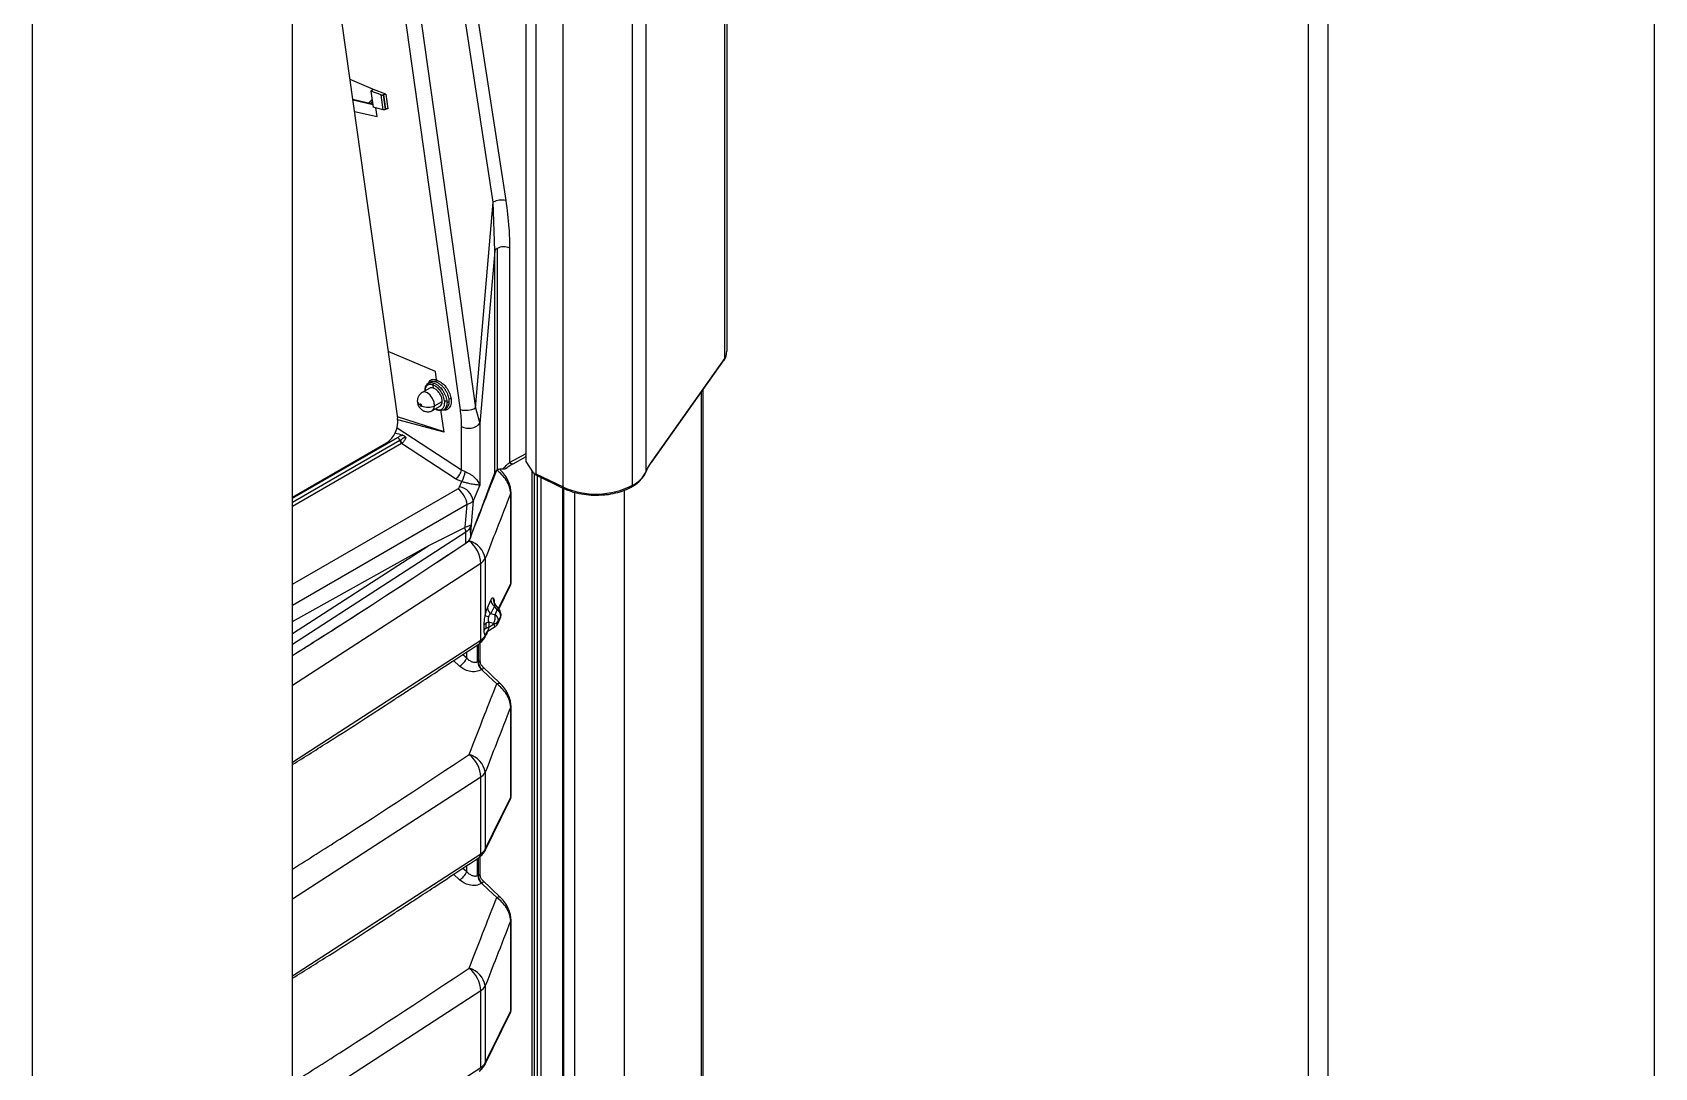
# Model space of a CAD drawing. Header units: millimetres. Extents: x -356 to 237, y 0 to 365.
# Drawn here: x -172.38 to -161.84, y 234.06 to 240.78 of the extents above; entities that cross this region are included whole.
import ezdxf

# ---------------------------------------------------------------- set-up
doc = ezdxf.new("R2010")
doc.units = ezdxf.units.MM

msp = doc.modelspace()

# ---------------------------------------------------------------- linework, layer by layer
at = {"color": 7, "linetype": 'Continuous', "lineweight": 25}
for p, q in [((-170.687, 209.916), (-170.687, 265.492)), ((-172.377, 208.903), (-172.377, 264.479)), ((-161.84, 225.464), (-161.84, 248.531)), ((-163.961, 229.224), (-163.961, 247.307)), ((-164.088, 229.297), (-164.088, 247.234)), ((-167.88, 238.665), (-167.88, 245.045)), ((-167.863, 238.713), (-167.863, 245.054)), ((-169.17, 237.997), (-169.17, 244.023)), ((-169.107, 243.91), (-169.107, 237.917)), ((-168.93, 237.831), (-168.93, 243.825)), ((-168.478, 237.843), (-168.478, 243.836)), ((-168.391, 237.93), (-168.391, 243.923)), ((-170.004, 238.277), (-170.59, 242.453)), ((-169.383, 239.681), (-169.768, 242.191)), ((-169.688, 242.202), (-169.302, 239.692)), ((-169.597, 238.333), (-169.965, 240.952)), ((-169.866, 240.963), (-169.498, 238.345)), ((-170.162, 240.413), (-170.313, 240.477)), ((-170.167, 240.317), (-170.295, 240.348)), ((-170.162, 240.413), (-170.179, 240.403)), ((-170.112, 240.378), (-170.179, 240.403)), ((-170.179, 240.403), (-170.164, 240.298)), ((-170.081, 240.382), (-170.162, 240.413)), ((-170.098, 240.281), (-170.112, 240.378)), ((-170.095, 240.381), (-170.098, 240.379)), ((-170.098, 240.379), (-170.085, 240.283)), ((-170.081, 240.285), (-170.095, 240.381)), ((-170.081, 240.382), (-170.068, 240.287)), ((-170.166, 240.314), (-170.294, 240.344)), ((-170.284, 240.271), (-170.137, 240.238)), ((-170.194, 240.324), (-170.171, 240.346)), ((-170.18, 240.32), (-170.169, 240.332)), ((-170.098, 240.281), (-170.164, 240.298)), ((-170.137, 240.238), (-170.145, 240.293)), ((-170.085, 240.283), (-170.081, 240.285)), ((-169.498, 238.345), (-169.383, 239.681)), ((-169.373, 239.365), (-169.383, 239.681)), ((-169.373, 239.365), (-169.47, 238.244)), ((-169.373, 237.923), (-169.373, 239.365)), ((-169.358, 239.381), (-169.358, 237.941)), ((-169.277, 239.383), (-169.277, 237.991)), ((-169.758, 238.582), (-170.065, 238.712)), ((-168.352, 237.999), (-167.88, 238.665)), ((-167.881, 238.659), (-167.872, 238.674)), ((-167.88, 238.66), (-167.878, 238.667)), ((-167.871, 238.68), (-167.865, 238.713)), ((-169.751, 238.526), (-169.758, 238.582)), ((-168.355, 237.991), (-167.883, 238.657)), ((-169.796, 238.473), (-169.845, 238.445)), ((-169.79, 238.514), (-169.806, 238.505)), ((-169.772, 238.473), (-169.774, 238.493)), ((-169.763, 238.515), (-169.762, 238.515)), ((-168.02, 227.233), (-168.02, 238.464)), ((-169.778, 238.328), (-169.729, 238.356)), ((-169.764, 238.359), (-169.715, 238.387)), ((-169.685, 238.393), (-169.684, 238.378)), ((-169.684, 238.378), (-169.669, 238.387)), ((-169.669, 238.387), (-169.67, 238.402)), ((-169.498, 238.345), (-169.47, 238.244)), ((-168.031, 227.183), (-168.031, 238.447)), ((-169.703, 238.189), (-170.006, 238.287)), ((-169.703, 238.188), (-170.003, 238.267)), ((-169.752, 238.335), (-169.759, 238.339)), ((-169.757, 238.339), (-169.752, 238.336)), ((-169.752, 238.336), (-169.753, 238.342)), ((-169.703, 238.188), (-169.724, 238.333)), ((-169.706, 238.332), (-169.69, 238.341)), ((-169.47, 238.244), (-169.471, 237.843)), ((-170.687, 237.76), (-170.006, 238.153)), ((-170.687, 237.758), (-170.004, 238.152)), ((-170.008, 238.216), (-169.59, 237.943)), ((-169.987, 238.134), (-169.991, 238.132)), ((-169.59, 237.943), (-169.589, 238.224)), ((-169.991, 238.132), (-170.687, 237.731)), ((-170.687, 237.765), (-170.077, 238.117)), ((-169.979, 238.113), (-170.687, 237.705)), ((-169.628, 237.884), (-169.979, 238.113)), ((-169.277, 237.991), (-169.17, 238.049)), ((-169.59, 237.943), (-169.566, 237.931)), ((-169.254, 237.982), (-169.17, 238.028)), ((-169.121, 237.923), (-169.17, 237.997)), ((-169.132, 237.939), (-169.132, 226.192)), ((-170.687, 237.2), (-169.614, 237.819)), ((-169.602, 237.831), (-169.588, 237.866)), ((-169.471, 237.843), (-169.514, 237.741)), ((-169.118, 237.919), (-169.118, 226.174)), ((-169.111, 237.912), (-168.926, 237.822)), ((-169.107, 237.917), (-168.93, 237.831)), ((-169.095, 226.163), (-169.095, 237.904)), ((-169.075, 237.894), (-169.075, 226.163)), ((-168.933, 237.826), (-168.933, 226.088)), ((-168.929, 237.824), (-168.929, 226.082)), ((-168.928, 237.823), (-168.928, 226.082)), ((-170.687, 237.76), (-170.674, 237.768)), ((-169.552, 237.717), (-170.687, 237.062)), ((-170.678, 237.77), (-170.674, 237.768)), ((-169.565, 237.569), (-169.552, 237.717)), ((-169.514, 237.741), (-169.531, 237.535)), ((-169.27, 237.204), (-169.27, 237.791)), ((-169.268, 237.211), (-169.268, 237.799)), ((-168.853, 226.046), (-168.853, 237.796)), ((-168.532, 237.81), (-168.532, 226.104)), ((-169.561, 237.538), (-170.687, 236.808)), ((-169.801, 237.45), (-169.569, 237.567)), ((-169.569, 237.567), (-169.565, 237.569)), ((-169.561, 237.466), (-169.561, 237.538)), ((-169.531, 237.535), (-169.531, 237.503)), ((-170.687, 236.957), (-169.801, 237.45)), ((-170.687, 236.879), (-169.801, 237.45)), ((-169.465, 237.334), (-170.687, 236.541)), ((-169.465, 236.836), (-169.465, 237.334)), ((-169.435, 237.366), (-169.435, 236.999)), ((-169.348, 237.038), (-169.273, 237.189)), ((-169.421, 237.047), (-169.398, 237.095)), ((-169.376, 237.057), (-169.399, 237.009)), ((-169.399, 237.009), (-169.371, 237.001)), ((-169.357, 237.032), (-169.376, 237.057)), ((-169.343, 237.032), (-169.374, 237.071)), ((-169.371, 237.001), (-169.357, 237.032)), ((-169.352, 236.946), (-169.338, 236.977)), ((-169.335, 236.994), (-169.349, 236.964)), ((-169.349, 236.96), (-169.335, 236.99)), ((-169.335, 236.99), (-169.335, 236.994)), ((-169.333, 236.998), (-169.333, 237.002)), ((-169.442, 236.904), (-169.442, 236.936)), ((-169.439, 236.853), (-169.419, 236.893)), ((-169.432, 236.945), (-169.432, 236.913)), ((-169.42, 236.893), (-169.422, 236.887)), ((-169.382, 236.944), (-169.412, 236.952)), ((-169.412, 236.952), (-169.412, 236.92)), ((-169.412, 236.92), (-169.382, 236.94)), ((-169.411, 236.898), (-169.37, 236.925)), ((-169.382, 236.94), (-169.382, 236.944)), ((-169.349, 236.964), (-169.349, 236.96)), ((-170.687, 236.043), (-169.465, 236.836)), ((-169.486, 236.695), (-169.486, 236.806)), ((-169.483, 236.808), (-169.483, 236.697)), ((-169.48, 236.699), (-169.48, 236.81)), ((-169.468, 236.699), (-169.468, 236.819)), ((-169.602, 236.667), (-169.642, 236.703)), ((-169.581, 236.743), (-169.556, 236.721)), ((-169.556, 236.721), (-169.556, 236.759)), ((-169.486, 236.695), (-169.484, 236.697)), ((-169.338, 236.555), (-169.453, 236.665)), ((-169.27, 235.816), (-169.27, 236.403)), ((-169.268, 235.823), (-169.268, 236.41)), ((-169.465, 235.946), (-170.687, 235.153)), ((-169.465, 235.448), (-169.465, 235.946)), ((-169.435, 235.978), (-169.435, 235.479)), ((-169.439, 235.465), (-169.273, 235.801)), ((-170.687, 234.655), (-169.465, 235.448)), ((-169.486, 235.307), (-169.486, 235.418)), ((-169.483, 235.419), (-169.483, 235.309)), ((-169.48, 235.311), (-169.48, 235.422)), ((-169.468, 235.311), (-169.468, 235.431)), ((-169.602, 235.279), (-169.642, 235.315)), ((-169.581, 235.355), (-169.556, 235.333)), ((-169.556, 235.333), (-169.556, 235.371)), ((-169.486, 235.307), (-169.484, 235.309)), ((-169.338, 235.166), (-169.453, 235.277)), ((-169.27, 234.428), (-169.27, 235.015)), ((-169.268, 234.435), (-169.268, 235.022)), ((-169.465, 234.558), (-170.687, 233.765)), ((-169.465, 234.06), (-169.465, 234.558)), ((-169.435, 234.59), (-169.435, 234.091)), ((-169.439, 234.077), (-169.273, 234.413)), ((-170.687, 233.267), (-169.465, 234.06))]:
    msp.add_line(p, q, dxfattribs=at)
at = {"color": 7, "linetype": 'Continuous', "lineweight": 25, "flags": 128}
for points in [[(-169.848, 238.359), (-169.849, 238.362), (-169.85, 238.364), (-169.852, 238.367), (-169.854, 238.368), (-169.856, 238.369), (-169.857, 238.369), (-169.859, 238.367), (-169.859, 238.365)], [(-169.859, 238.365), (-169.859, 238.363), (-169.857, 238.36), (-169.856, 238.358), (-169.854, 238.356), (-169.852, 238.355), (-169.85, 238.356), (-169.849, 238.357), (-169.848, 238.359)], [(-169.764, 238.359), (-169.767, 238.382), (-169.778, 238.406), (-169.793, 238.427), (-169.811, 238.442), (-169.83, 238.448), (-169.845, 238.445)], [(-169.778, 238.328), (-169.778, 238.328), (-169.767, 238.34), (-169.764, 238.359)], [(-169.35, 237.041), (-169.321, 237.101), (-169.27, 237.204)], [(-169.27, 237.204), (-169.271, 237.196), (-169.273, 237.189)], [(-169.343, 237.032), (-169.344, 237.032), (-169.346, 237.033), (-169.349, 237.034), (-169.352, 237.033), (-169.357, 237.032)], [(-169.435, 236.866), (-169.437, 236.858), (-169.439, 236.853)], [(-169.361, 236.552), (-169.415, 236.603), (-169.458, 236.644)], [(-169.361, 236.552), (-169.354, 236.555), (-169.349, 236.557), (-169.343, 236.557), (-169.339, 236.556), (-169.338, 236.555)], [(-169.435, 235.479), (-169.343, 235.668), (-169.27, 235.816)], [(-169.27, 235.816), (-169.271, 235.808), (-169.273, 235.801)], [(-169.435, 235.479), (-169.436, 235.472), (-169.439, 235.465)], [(-169.361, 235.164), (-169.415, 235.215), (-169.458, 235.256)], [(-169.361, 235.164), (-169.354, 235.167), (-169.349, 235.169), (-169.343, 235.169), (-169.339, 235.168), (-169.338, 235.166)], [(-169.435, 234.091), (-169.343, 234.279), (-169.27, 234.428)], [(-169.27, 234.428), (-169.271, 234.42), (-169.273, 234.413)], [(-169.435, 234.091), (-169.436, 234.083), (-169.439, 234.077)]]:
    msp.add_lwpolyline(points, dxfattribs=at)
at = {"color": 7, "linetype": 'Continuous', "lineweight": 25}
for centre, radius, start, end in [((-169.329, 239.584), 0.111, 76.2715, 119.2093), ((-169.341, 239.349), 0.0366, 117.5647, 152.957), ((-169.315, 239.298), 0.0932, 65.6932, 117.1947), ((-169.848, 238.392), 0.0288, 184.021, 247.2596), ((-169.806, 238.441), 0.0922, 242.6081, 297.3919), ((-169.694, 238.409), 0.0185, 254.0201, 298.4926), ((-169.662, 238.385), 0.0186, 75.0697, 118.3706), ((-169.562, 238.464), 0.135, 255.0819, 298.3642), ((-170.171, 238.256), 0.168, 303.9052, 7.1291), ((-169.542, 238.308), 0.0958, 240.5696, 318.5835), ((-170.013, 238.137), 0.0169, 59.8555, 66.3916), ((-170.021, 238.126), 0.0313, 12.0792, 57.077), ((-169.952, 238.149), 0.038, 202.347, 235.9151), ((-169.959, 238.139), 0.0322, 192.4729, 232.7255), ((-169.68, 237.959), 0.0915, 304.989, 350.0601), ((-169.755, 237.957), 0.191, 331.3855, 351.9764), ((-169.343, 237.909), 0.036, 94.6008, 121.0841), ((-169.261, 237.999), 0.0177, 206.0351, 291.225), ((-168.573, 238.025), 0.206, 297.6445, 332.3493), ((-169.71, 237.692), 0.16, 9.0343, 52.8127), ((-169.62, 237.726), 0.107, 7.9206, 80.5966), ((-168.716, 238.306), 0.521, 245.6924, 297.1952), ((-168.921, 237.83), 0.00944, 172.1607, 236.4303), ((-169.286, 237.799), 0.0172, 334.3054, 359.8166), ((-169.625, 237.536), 0.0639, 1.6478, 29.0998), ((-169.669, 237.322), 0.205, 3.2597, 50.8108), ((-169.578, 237.341), 0.145, 9.8856, 74.7134), ((-169.508, 237.403), 0.0809, 301.716, 333.0004), ((-169.318, 237.211), 0.05, 333.8316, 0.0029), ((-169.286, 237.211), 0.0173, 334.3571, 359.9534), ((-169.351, 237.098), 0.0479, 183.2152, 237.3763), ((-169.335, 237.101), 0.0481, 169.0191, 217.1793), ((-169.402, 237.035), 0.0493, 227.1904, 256.3956), ((-169.373, 237.049), 0.0479, 183.2104, 237.3811), ((-169.459, 236.988), 0.0888, 330.066, 8.6003), ((-169.397, 236.961), 0.0479, 3.2118, 57.3827), ((-169.383, 236.991), 0.0479, 3.2167, 57.3747), ((-169.383, 237.002), 0.05, 0.0088, 37.4386), ((-169.383, 236.998), 0.05, 335.0894, 0.0031), ((-169.367, 236.99), 0.0321, 335.2576, 0.2663), ((-169.351, 237.002), 0.0175, 334.5285, 359.7821), ((-169.351, 236.998), 0.0175, 334.5285, 359.7821), ((-169.415, 236.914), 0.0349, 118.9057, 141.5359), ((-169.415, 236.882), 0.0349, 118.9057, 141.5359), ((-169.386, 236.855), 0.0516, 123.476, 168.4316), ((-169.385, 236.855), 0.0511, 123.4101, 168.2405), ((-169.401, 236.89), 0.0635, 99.9026, 119.0495), ((-169.401, 236.857), 0.0634, 99.8913, 119.0608), ((-169.393, 236.879), 0.0308, 145.3708, 163.7835), ((-169.386, 236.987), 0.0441, 275.4671, 327.161), ((-169.386, 236.984), 0.0441, 275.4733, 327.1547), ((-169.334, 236.968), 0.0558, 210.1029, 229.394), ((-169.397, 236.967), 0.05, 303.2298, 335.1022), ((-169.381, 236.959), 0.0321, 335.2677, 0.2792), ((-169.49, 236.833), 0.0252, 306.4839, 5.6405), ((-169.66, 236.762), 0.112, 301.4304, 338.4453), ((-169.41, 236.7), 0.0736, 182.9182, 230.218), ((-169.412, 236.7), 0.0718, 182.3287, 230.7708), ((-169.41, 236.699), 0.0697, 179.6173, 229.6627), ((-169.286, 236.41), 0.0172, 334.3054, 359.8166), ((-169.669, 235.934), 0.205, 3.2597, 50.8108), ((-169.578, 235.953), 0.145, 9.8856, 74.7134), ((-169.508, 236.014), 0.0809, 301.716, 333.0004), ((-169.318, 235.823), 0.05, 333.8263, 0.0056), ((-169.286, 235.823), 0.0173, 334.3571, 359.9534), ((-169.49, 235.445), 0.0252, 306.4839, 5.6405), ((-169.66, 235.374), 0.112, 301.4304, 338.4453), ((-169.41, 235.312), 0.0736, 182.9182, 230.218), ((-169.412, 235.312), 0.0718, 182.3287, 230.7708), ((-169.41, 235.31), 0.0697, 179.6154, 229.6626), ((-169.286, 235.022), 0.0172, 334.3073, 359.8227), ((-169.669, 234.546), 0.205, 3.2597, 50.8108), ((-169.578, 234.565), 0.145, 9.8856, 74.7134), ((-169.508, 234.626), 0.0809, 301.716, 333.0004), ((-169.318, 234.435), 0.05, 333.8263, 0.0056), ((-169.286, 234.435), 0.0173, 334.3571, 359.9534)]:
    msp.add_arc(centre, radius, start, end, dxfattribs=at)
for points, knots in [([(-170.112, 240.378), (-170.111, 240.377), (-170.108, 240.377), (-170.104, 240.377), (-170.101, 240.378), (-170.099, 240.378), (-170.098, 240.379)], [0, 0, 0, 0, 0.254968, 0.563705, 0.800925, 1, 1, 1, 1]), ([(-170.095, 240.381), (-170.094, 240.381), (-170.091, 240.383), (-170.087, 240.383), (-170.084, 240.383), (-170.082, 240.382), (-170.081, 240.382)], [0, 0, 0, 0, 0.260745, 0.57095, 0.80563, 1, 1, 1, 1]), ([(-170.085, 240.283), (-170.086, 240.282), (-170.088, 240.281), (-170.092, 240.281), (-170.096, 240.28), (-170.098, 240.281), (-170.098, 240.281)], [0, 0, 0, 0, 0.264144, 0.57748, 0.8111, 1, 1, 1, 1]), ([(-170.068, 240.287), (-170.069, 240.287), (-170.071, 240.288), (-170.075, 240.287), (-170.079, 240.286), (-170.08, 240.285), (-170.081, 240.285)], [0, 0, 0, 0, 0.248908, 0.558135, 0.798479, 1, 1, 1, 1]), ([(-169.302, 239.692), (-169.294, 239.632), (-169.28, 239.53), (-169.278, 239.426), (-169.277, 239.383)], [0, 0, 0, 0, 0.581889, 1, 1, 1, 1]), ([(-167.885, 238.655), (-167.884, 238.656), (-167.882, 238.657), (-167.881, 238.659), (-167.88, 238.66)], [0, 0, 0, 0, 0.506368, 1, 1, 1, 1]), ([(-167.883, 238.657), (-167.882, 238.657), (-167.88, 238.66), (-167.88, 238.663), (-167.88, 238.665)], [0, 0, 0, 0, 0.223602, 1, 1, 1, 1]), ([(-167.88, 238.665), (-167.879, 238.666), (-167.879, 238.666), (-167.878, 238.667), (-167.878, 238.667)], [0, 0, 0, 0, 0.560814, 1, 1, 1, 1]), ([(-167.878, 238.667), (-167.877, 238.67), (-167.874, 238.674), (-167.872, 238.678), (-167.871, 238.68)], [0, 0, 0, 0, 0.570329, 1, 1, 1, 1]), ([(-169.805, 238.505), (-169.807, 238.504), (-169.811, 238.5), (-169.82, 238.494), (-169.826, 238.48), (-169.829, 238.466), (-169.828, 238.457), (-169.828, 238.455)], [0, 0, 0, 0, 0.115006, 0.265436, 0.555203, 0.879541, 1, 1, 1, 1]), ([(-169.774, 238.493), (-169.783, 238.495), (-169.799, 238.5), (-169.82, 238.485), (-169.826, 238.468), (-169.825, 238.459), (-169.825, 238.457)], [0, 0, 0, 0, 0.325907, 0.634364, 0.919218, 1, 1, 1, 1]), ([(-169.81, 238.502), (-169.81, 238.502), (-169.809, 238.504), (-169.807, 238.504), (-169.805, 238.505)], [0, 0, 0, 0, 0.175657, 1, 1, 1, 1]), ([(-169.805, 238.504), (-169.802, 238.511), (-169.797, 238.525), (-169.772, 238.533), (-169.758, 238.528), (-169.75, 238.526)], [0, 0, 0, 0, 0.317398, 0.64601, 1, 1, 1, 1]), ([(-169.805, 238.505), (-169.802, 238.507), (-169.795, 238.51), (-169.782, 238.51), (-169.773, 238.507), (-169.768, 238.506)], [0, 0, 0, 0, 0.3053719, 0.6090056, 1, 1, 1, 1]), ([(-169.772, 238.473), (-169.777, 238.475), (-169.786, 238.478), (-169.793, 238.474), (-169.796, 238.472)], [0, 0, 0, 0, 0.656954, 1, 1, 1, 1]), ([(-169.762, 238.515), (-169.77, 238.517), (-169.781, 238.519), (-169.79, 238.514), (-169.792, 238.512)], [0, 0, 0, 0, 0.725445, 1, 1, 1, 1]), ([(-169.774, 238.493), (-169.774, 238.494), (-169.774, 238.496), (-169.774, 238.499), (-169.773, 238.5), (-169.772, 238.502), (-169.771, 238.504), (-169.769, 238.505), (-169.768, 238.506)], [0, 0, 0, 0, 0.236928, 0.371476, 0.510456, 0.647778, 0.777871, 1, 1, 1, 1]), ([(-169.699, 238.392), (-169.702, 238.403), (-169.708, 238.428), (-169.728, 238.459), (-169.751, 238.482), (-169.767, 238.49), (-169.774, 238.493)], [0, 0, 0, 0, 0.274396, 0.587295, 0.815535, 1, 1, 1, 1]), ([(-169.715, 238.387), (-169.715, 238.393), (-169.716, 238.406), (-169.724, 238.426), (-169.736, 238.446), (-169.752, 238.464), (-169.765, 238.47), (-169.772, 238.473)], [0, 0, 0, 0, 0.1651742, 0.3650055, 0.5799934, 0.8148845, 1, 1, 1, 1]), ([(-169.768, 238.506), (-169.762, 238.503), (-169.751, 238.498), (-169.732, 238.483), (-169.716, 238.466), (-169.704, 238.446), (-169.692, 238.423), (-169.688, 238.405), (-169.685, 238.393)], [0, 0, 0, 0, 0.133416, 0.2623046, 0.4795426, 0.6192633, 0.7546998, 1, 1, 1, 1]), ([(-169.751, 238.525), (-169.751, 238.525), (-169.751, 238.523), (-169.751, 238.521), (-169.753, 238.52), (-169.755, 238.518), (-169.759, 238.516), (-169.762, 238.515), (-169.763, 238.515)], [0, 0, 0, 0, 0.101452, 0.213022, 0.339663, 0.485008, 0.74086, 1, 1, 1, 1]), ([(-169.67, 238.402), (-169.672, 238.408), (-169.674, 238.42), (-169.681, 238.438), (-169.691, 238.457), (-169.703, 238.474), (-169.717, 238.489), (-169.731, 238.5), (-169.746, 238.509), (-169.757, 238.513), (-169.763, 238.515)], [0, 0, 0, 0, 0.117738, 0.246023, 0.382364, 0.523259, 0.651917, 0.790162, 0.867239, 1, 1, 1, 1]), ([(-169.751, 238.526), (-169.739, 238.52), (-169.712, 238.507), (-169.684, 238.474), (-169.664, 238.438), (-169.659, 238.414), (-169.657, 238.403)], [0, 0, 0, 0, 0.245891, 0.549753, 0.790731, 1, 1, 1, 1]), ([(-169.751, 238.525), (-169.751, 238.525), (-169.751, 238.525), (-169.751, 238.526), (-169.751, 238.526)], [0, 0, 0, 0, 0.56084, 1, 1, 1, 1]), ([(-169.845, 238.444), (-169.849, 238.442), (-169.859, 238.436), (-169.87, 238.42), (-169.876, 238.404), (-169.876, 238.393), (-169.877, 238.39)], [0, 0, 0, 0, 0.219551, 0.53986, 0.826773, 1, 1, 1, 1]), ([(-169.877, 238.39), (-169.876, 238.383), (-169.875, 238.369), (-169.865, 238.349), (-169.849, 238.332), (-169.829, 238.321), (-169.807, 238.319), (-169.789, 238.321), (-169.78, 238.327), (-169.778, 238.329)], [0, 0, 0, 0, 0.140992, 0.296824, 0.472082, 0.627091, 0.783426, 0.943605, 1, 1, 1, 1]), ([(-169.752, 238.336), (-169.744, 238.333), (-169.727, 238.329), (-169.705, 238.345), (-169.698, 238.368), (-169.699, 238.383), (-169.699, 238.392)], [0, 0, 0, 0, 0.2657806, 0.5185728, 0.746613, 1, 1, 1, 1]), ([(-169.73, 238.357), (-169.727, 238.358), (-169.721, 238.361), (-169.716, 238.373), (-169.715, 238.382), (-169.715, 238.387)], [0, 0, 0, 0, 0.193848, 0.576277, 1, 1, 1, 1]), ([(-169.657, 238.403), (-169.656, 238.391), (-169.654, 238.367), (-169.671, 238.338), (-169.694, 238.328), (-169.706, 238.331), (-169.709, 238.331)], [0, 0, 0, 0, 0.354645, 0.664088, 0.893398, 1, 1, 1, 1]), ([(-169.684, 238.378), (-169.685, 238.37), (-169.686, 238.353), (-169.696, 238.341), (-169.701, 238.335)], [0, 0, 0, 0, 0.5288265, 1, 1, 1, 1]), ([(-169.69, 238.341), (-169.684, 238.347), (-169.671, 238.36), (-169.67, 238.378), (-169.669, 238.387)], [0, 0, 0, 0, 0.477115, 1, 1, 1, 1]), ([(-169.744, 238.331), (-169.745, 238.331), (-169.746, 238.33), (-169.748, 238.33), (-169.749, 238.33), (-169.751, 238.332), (-169.752, 238.333), (-169.752, 238.335), (-169.752, 238.336)], [0, 0, 0, 0, 0.1788555, 0.3375867, 0.4794607, 0.6092232, 0.834101, 1, 1, 1, 1]), ([(-169.701, 238.335), (-169.706, 238.332), (-169.715, 238.327), (-169.73, 238.327), (-169.739, 238.329), (-169.744, 238.331)], [0, 0, 0, 0, 0.386906, 0.656114, 1, 1, 1, 1]), ([(-169.589, 238.224), (-169.59, 238.244), (-169.59, 238.28), (-169.595, 238.317), (-169.597, 238.333)], [0, 0, 0, 0, 0.53805, 1, 1, 1, 1]), ([(-169.97, 238.167), (-169.987, 238.172), (-170.004, 238.177), (-170.022, 238.18), (-170.023, 238.18)], [0, 0, 0, 0, 0.956444, 1, 1, 1, 1]), ([(-170.006, 238.153), (-170, 238.156), (-169.989, 238.163), (-169.976, 238.166), (-169.97, 238.167)], [0, 0, 0, 0, 0.532586, 1, 1, 1, 1]), ([(-169.951, 238.151), (-169.952, 238.151), (-169.955, 238.151), (-169.959, 238.151), (-169.964, 238.15), (-169.97, 238.147), (-169.978, 238.142), (-169.984, 238.137), (-169.987, 238.134)], [0, 0, 0, 0, 0.09372, 0.197394, 0.308907, 0.427871, 0.6921, 1, 1, 1, 1]), ([(-169.951, 238.151), (-169.952, 238.147), (-169.955, 238.141), (-169.96, 238.132), (-169.966, 238.124), (-169.971, 238.119), (-169.973, 238.117)], [0, 0, 0, 0, 0.271426, 0.532754, 0.777195, 1, 1, 1, 1]), ([(-169.97, 238.167), (-169.968, 238.167), (-169.964, 238.165), (-169.957, 238.16), (-169.953, 238.154), (-169.951, 238.151)], [0, 0, 0, 0, 0.239097, 0.485355, 1, 1, 1, 1]), ([(-169.973, 238.117), (-169.974, 238.117), (-169.976, 238.115), (-169.978, 238.114), (-169.979, 238.113)], [0, 0, 0, 0, 0.56935, 1, 1, 1, 1]), ([(-169.566, 237.931), (-169.563, 237.929), (-169.555, 237.926), (-169.542, 237.92), (-169.522, 237.908), (-169.493, 237.885), (-169.479, 237.859), (-169.471, 237.843)], [0, 0, 0, 0, 0.087038, 0.178372, 0.342052, 0.611776, 1, 1, 1, 1]), ([(-169.54, 237.481), (-169.507, 237.567), (-169.447, 237.72), (-169.387, 237.873), (-169.361, 237.94)], [0, 0, 0, 0, 0.560222, 1, 1, 1, 1]), ([(-169.531, 237.503), (-169.502, 237.581), (-169.449, 237.721), (-169.396, 237.862), (-169.373, 237.923)], [0, 0, 0, 0, 0.560201, 1, 1, 1, 1]), ([(-169.358, 237.941), (-169.361, 237.938), (-169.368, 237.934), (-169.372, 237.927), (-169.373, 237.923)], [0, 0, 0, 0, 0.51259, 1, 1, 1, 1]), ([(-169.27, 237.791), (-169.272, 237.805), (-169.276, 237.834), (-169.297, 237.875), (-169.325, 237.911), (-169.349, 237.931), (-169.361, 237.94)], [0, 0, 0, 0, 0.234492, 0.489855, 0.749262, 1, 1, 1, 1]), ([(-169.323, 237.947), (-169.33, 237.947), (-169.342, 237.947), (-169.353, 237.943), (-169.358, 237.941)], [0, 0, 0, 0, 0.538688, 1, 1, 1, 1]), ([(-169.268, 237.798), (-169.269, 237.81), (-169.271, 237.834), (-169.285, 237.871), (-169.307, 237.909), (-169.327, 237.931), (-169.338, 237.943)], [0, 0, 0, 0, 0.207634, 0.45038, 0.719083, 1, 1, 1, 1]), ([(-169.323, 237.947), (-169.315, 237.955), (-169.3, 237.97), (-169.284, 237.985), (-169.277, 237.991)], [0, 0, 0, 0, 0.538262, 1, 1, 1, 1]), ([(-169.3, 237.953), (-169.301, 237.952), (-169.304, 237.949), (-169.31, 237.947), (-169.316, 237.946), (-169.321, 237.947), (-169.323, 237.947)], [0, 0, 0, 0, 0.210735, 0.462697, 0.721613, 1, 1, 1, 1]), ([(-169.304, 237.949), (-169.297, 237.955), (-169.281, 237.967), (-169.264, 237.977), (-169.255, 237.982)], [0, 0, 0, 0, 0.448174, 1, 1, 1, 1]), ([(-169.121, 237.923), (-169.119, 237.918), (-169.115, 237.913), (-169.109, 237.911), (-169.107, 237.912), (-169.107, 237.914), (-169.107, 237.916), (-169.107, 237.917)], [0, 0, 0, 0, 0.6489618, 0.7322553, 0.8016862, 0.8879573, 1, 1, 1, 1]), ([(-168.681, 237.78), (-168.671, 237.78), (-168.64, 237.781), (-168.59, 237.791), (-168.532, 237.808), (-168.481, 237.832), (-168.439, 237.862), (-168.409, 237.893), (-168.397, 237.916), (-168.392, 237.924)], [0, 0, 0, 0, 0.088356, 0.27502, 0.453418, 0.620564, 0.774812, 0.916103, 1, 1, 1, 1]), ([(-168.391, 237.93), (-168.384, 237.944), (-168.375, 237.963), (-168.361, 237.986), (-168.355, 237.995), (-168.352, 237.999)], [0, 0, 0, 0, 0.601673, 0.810192, 1, 1, 1, 1]), ([(-168.355, 237.991), (-168.355, 237.991), (-168.354, 237.992), (-168.353, 237.995), (-168.353, 237.998), (-168.352, 237.999)], [0, 0, 0, 0, 0.102837, 0.517201, 1, 1, 1, 1]), ([(-169.588, 237.866), (-169.596, 237.869), (-169.61, 237.873), (-169.622, 237.881), (-169.628, 237.884)], [0, 0, 0, 0, 0.572885, 1, 1, 1, 1]), ([(-169.614, 237.819), (-169.611, 237.821), (-169.606, 237.824), (-169.603, 237.829), (-169.602, 237.831)], [0, 0, 0, 0, 0.583033, 1, 1, 1, 1]), ([(-169.471, 237.843), (-169.476, 237.843), (-169.489, 237.844), (-169.507, 237.847), (-169.526, 237.85), (-169.545, 237.854), (-169.562, 237.858), (-169.577, 237.862), (-169.584, 237.865), (-169.588, 237.866)], [0, 0, 0, 0, 0.119892, 0.3173, 0.462619, 0.610535, 0.810285, 0.907023, 1, 1, 1, 1]), ([(-168.926, 237.822), (-168.917, 237.818), (-168.89, 237.806), (-168.841, 237.791), (-168.779, 237.78), (-168.725, 237.776), (-168.692, 237.779), (-168.681, 237.78)], [0, 0, 0, 0, 0.119541, 0.357781, 0.607365, 0.86275, 1, 1, 1, 1]), ([(-169.514, 237.741), (-169.519, 237.735), (-169.53, 237.724), (-169.545, 237.719), (-169.552, 237.717)], [0, 0, 0, 0, 0.470716, 1, 1, 1, 1]), ([(-169.27, 237.791), (-169.301, 237.712), (-169.356, 237.57), (-169.411, 237.428), (-169.435, 237.366)], [0, 0, 0, 0, 0.559794, 1, 1, 1, 1]), ([(-169.565, 237.569), (-169.557, 237.572), (-169.547, 237.576), (-169.536, 237.582), (-169.531, 237.583), (-169.53, 237.581), (-169.53, 237.58), (-169.53, 237.579), (-169.53, 237.578)], [0, 0, 0, 0, 0.5897676, 0.8150971, 0.8865471, 0.9281046, 0.9595503, 1, 1, 1, 1]), ([(-169.53, 237.578), (-169.533, 237.57), (-169.54, 237.554), (-169.554, 237.543), (-169.561, 237.538)], [0, 0, 0, 0, 0.484654, 1, 1, 1, 1]), ([(-169.531, 237.503), (-169.535, 237.495), (-169.542, 237.481), (-169.555, 237.471), (-169.561, 237.466)], [0, 0, 0, 0, 0.491405, 1, 1, 1, 1]), ([(-169.531, 237.535), (-169.531, 237.543), (-169.53, 237.557), (-169.53, 237.572), (-169.53, 237.578)], [0, 0, 0, 0, 0.560084, 1, 1, 1, 1]), ([(-170.687, 236.737), (-170.584, 236.802), (-170.199, 237.045), (-169.819, 237.296), (-169.54, 237.481)], [0, 0, 0, 0, 0.265999, 1, 1, 1, 1]), ([(-170.687, 236.737), (-170.59, 236.798), (-170.212, 237.036), (-169.839, 237.283), (-169.561, 237.466)], [0, 0, 0, 0, 0.256104, 1, 1, 1, 1]), ([(-169.398, 237.095), (-169.396, 237.102), (-169.393, 237.111), (-169.385, 237.11), (-169.383, 237.11)], [0, 0, 0, 0, 0.746608, 1, 1, 1, 1]), ([(-169.383, 237.11), (-169.381, 237.105), (-169.376, 237.093), (-169.376, 237.081), (-169.377, 237.073)], [0, 0, 0, 0, 0.412505, 1, 1, 1, 1]), ([(-169.442, 236.936), (-169.442, 236.946), (-169.441, 236.962), (-169.438, 236.983), (-169.436, 236.994), (-169.435, 236.999)], [0, 0, 0, 0, 0.473246, 0.736639, 1, 1, 1, 1]), ([(-169.435, 236.999), (-169.433, 237.009), (-169.43, 237.025), (-169.423, 237.04), (-169.421, 237.047)], [0, 0, 0, 0, 0.601259, 1, 1, 1, 1]), ([(-169.414, 236.987), (-169.414, 236.984), (-169.416, 236.978), (-169.416, 236.969), (-169.415, 236.96), (-169.413, 236.955), (-169.412, 236.952)], [0, 0, 0, 0, 0.2686086, 0.5344908, 0.7627169, 1, 1, 1, 1]), ([(-169.399, 237.009), (-169.402, 237.006), (-169.407, 237.002), (-169.412, 236.994), (-169.413, 236.989), (-169.414, 236.987)], [0, 0, 0, 0, 0.489074, 0.741807, 1, 1, 1, 1]), ([(-169.374, 237.072), (-169.374, 237.072), (-169.376, 237.072), (-169.376, 237.065), (-169.376, 237.061), (-169.376, 237.057)], [0, 0, 0, 0, 0.079906, 0.239, 1, 1, 1, 1]), ([(-169.436, 236.866), (-169.438, 236.871), (-169.442, 236.883), (-169.442, 236.896), (-169.442, 236.904)], [0, 0, 0, 0, 0.408316, 1, 1, 1, 1]), ([(-169.422, 236.887), (-169.425, 236.882), (-169.428, 236.875), (-169.433, 236.868), (-169.435, 236.866)], [0, 0, 0, 0, 0.624509, 1, 1, 1, 1]), ([(-169.419, 236.893), (-169.419, 236.893), (-169.419, 236.891), (-169.415, 236.896), (-169.413, 236.897), (-169.411, 236.898)], [0, 0, 0, 0, 0.026959, 0.323375, 1, 1, 1, 1]), ([(-169.412, 236.92), (-169.413, 236.917), (-169.415, 236.913), (-169.416, 236.907), (-169.416, 236.902), (-169.415, 236.899), (-169.414, 236.898)], [0, 0, 0, 0, 0.361544, 0.636971, 0.85896, 1, 1, 1, 1]), ([(-169.414, 236.898), (-169.414, 236.898), (-169.414, 236.898), (-169.414, 236.898), (-169.414, 236.898)], [0, 0, 0, 0, 0.589294, 1, 1, 1, 1]), ([(-169.414, 236.898), (-169.413, 236.898), (-169.412, 236.898), (-169.411, 236.898), (-169.411, 236.898)], [0, 0, 0, 0, 0.752899, 1, 1, 1, 1]), ([(-170.687, 236.028), (-170.607, 236.078), (-170.454, 236.174), (-170.238, 236.313), (-170.079, 236.416), (-169.962, 236.493), (-169.872, 236.551), (-169.76, 236.625), (-169.625, 236.714), (-169.528, 236.778), (-169.475, 236.813)], [0, 0, 0, 0, 0.196065, 0.373263, 0.535547, 0.590121, 0.66384, 0.756771, 0.868849, 1, 1, 1, 1]), ([(-169.475, 236.813), (-169.467, 236.819), (-169.452, 236.83), (-169.443, 236.846), (-169.439, 236.853)], [0, 0, 0, 0, 0.5559141, 1, 1, 1, 1]), ([(-169.465, 236.836), (-169.459, 236.84), (-169.448, 236.848), (-169.44, 236.86), (-169.436, 236.866)], [0, 0, 0, 0, 0.5302752, 1, 1, 1, 1]), ([(-169.435, 236.866), (-169.436, 236.866), (-169.436, 236.866), (-169.436, 236.866), (-169.436, 236.866)], [0, 0, 0, 0, 0.546179, 1, 1, 1, 1]), ([(-169.458, 236.644), (-169.47, 236.639), (-169.496, 236.628), (-169.537, 236.633), (-169.574, 236.645), (-169.593, 236.66), (-169.602, 236.667)], [0, 0, 0, 0, 0.254579, 0.542166, 0.775243, 1, 1, 1, 1]), ([(-169.556, 236.721), (-169.554, 236.719), (-169.552, 236.717), (-169.55, 236.714), (-169.549, 236.714), (-169.549, 236.714), (-169.549, 236.714), (-169.547, 236.711), (-169.538, 236.704), (-169.526, 236.697), (-169.513, 236.693), (-169.503, 236.692), (-169.494, 236.692), (-169.489, 236.694), (-169.486, 236.695)], [0, 0, 0, 0, 0.09707, 0.122209, 0.128851, 0.130699, 0.13126, 0.13155, 0.264089, 0.526572, 0.659077, 0.775833, 0.893622, 1, 1, 1, 1]), ([(-169.484, 236.697), (-169.484, 236.697), (-169.484, 236.697), (-169.483, 236.697), (-169.483, 236.697)], [0, 0, 0, 0, 0.563878, 1, 1, 1, 1]), ([(-169.483, 236.697), (-169.483, 236.697), (-169.482, 236.698), (-169.481, 236.699), (-169.48, 236.699)], [0, 0, 0, 0, 0.564222, 1, 1, 1, 1]), ([(-169.48, 236.699), (-169.478, 236.7), (-169.475, 236.701), (-169.469, 236.703), (-169.469, 236.7), (-169.469, 236.699)], [0, 0, 0, 0, 0.495279, 0.78821, 1, 1, 1, 1]), ([(-169.453, 236.665), (-169.457, 236.669), (-169.463, 236.677), (-169.467, 236.689), (-169.468, 236.696), (-169.468, 236.7)], [0, 0, 0, 0, 0.467475, 0.729167, 1, 1, 1, 1]), ([(-169.453, 236.665), (-169.453, 236.664), (-169.45, 236.662), (-169.447, 236.656), (-169.451, 236.649), (-169.454, 236.647), (-169.456, 236.645)], [0, 0, 0, 0, 0.046423, 0.479945, 0.707014, 1, 1, 1, 1]), ([(-169.457, 236.644), (-169.457, 236.644), (-169.457, 236.644), (-169.457, 236.644), (-169.458, 236.644)], [0, 0, 0, 0, 0.5563309, 1, 1, 1, 1]), ([(-169.456, 236.645), (-169.456, 236.645), (-169.456, 236.645), (-169.457, 236.644), (-169.457, 236.644)], [0, 0, 0, 0, 0.556384, 1, 1, 1, 1]), ([(-169.268, 236.41), (-169.269, 236.422), (-169.271, 236.446), (-169.285, 236.483), (-169.307, 236.521), (-169.327, 236.543), (-169.338, 236.555)], [0, 0, 0, 0, 0.207634, 0.45038, 0.719083, 1, 1, 1, 1]), ([(-169.54, 236.093), (-169.507, 236.178), (-169.447, 236.332), (-169.387, 236.485), (-169.361, 236.552)], [0, 0, 0, 0, 0.560222, 1, 1, 1, 1]), ([(-169.27, 236.403), (-169.272, 236.417), (-169.276, 236.446), (-169.297, 236.487), (-169.325, 236.523), (-169.349, 236.543), (-169.361, 236.552)], [0, 0, 0, 0, 0.234492, 0.489855, 0.749262, 1, 1, 1, 1]), ([(-169.27, 236.403), (-169.301, 236.324), (-169.356, 236.182), (-169.411, 236.04), (-169.435, 235.978)], [0, 0, 0, 0, 0.559794, 1, 1, 1, 1]), ([(-170.687, 235.349), (-170.584, 235.414), (-170.199, 235.657), (-169.819, 235.908), (-169.54, 236.093)], [0, 0, 0, 0, 0.265999, 1, 1, 1, 1]), ([(-170.687, 234.64), (-170.607, 234.69), (-170.454, 234.785), (-170.238, 234.925), (-170.079, 235.028), (-169.962, 235.105), (-169.872, 235.163), (-169.76, 235.236), (-169.625, 235.325), (-169.528, 235.39), (-169.475, 235.425)], [0, 0, 0, 0, 0.196065, 0.373263, 0.535547, 0.590121, 0.66384, 0.756771, 0.868849, 1, 1, 1, 1]), ([(-169.475, 235.425), (-169.467, 235.431), (-169.452, 235.442), (-169.443, 235.458), (-169.439, 235.465)], [0, 0, 0, 0, 0.5559141, 1, 1, 1, 1]), ([(-169.465, 235.448), (-169.459, 235.452), (-169.447, 235.461), (-169.439, 235.473), (-169.435, 235.479)], [0, 0, 0, 0, 0.531587, 1, 1, 1, 1]), ([(-169.556, 235.333), (-169.554, 235.331), (-169.552, 235.329), (-169.55, 235.326), (-169.549, 235.326), (-169.549, 235.325), (-169.549, 235.325), (-169.547, 235.323), (-169.538, 235.316), (-169.526, 235.309), (-169.513, 235.305), (-169.503, 235.303), (-169.494, 235.304), (-169.489, 235.306), (-169.486, 235.307)], [0, 0, 0, 0, 0.09707, 0.122209, 0.128851, 0.130699, 0.13126, 0.13155, 0.264089, 0.526572, 0.659077, 0.775833, 0.893622, 1, 1, 1, 1]), ([(-169.484, 235.309), (-169.484, 235.309), (-169.484, 235.309), (-169.483, 235.309), (-169.483, 235.309)], [0, 0, 0, 0, 0.563878, 1, 1, 1, 1]), ([(-169.483, 235.309), (-169.483, 235.309), (-169.482, 235.31), (-169.481, 235.311), (-169.48, 235.311)], [0, 0, 0, 0, 0.564044, 1, 1, 1, 1]), ([(-169.48, 235.311), (-169.478, 235.312), (-169.475, 235.313), (-169.469, 235.315), (-169.469, 235.312), (-169.469, 235.311)], [0, 0, 0, 0, 0.495248, 0.788197, 1, 1, 1, 1]), ([(-169.453, 235.276), (-169.457, 235.281), (-169.463, 235.288), (-169.467, 235.301), (-169.468, 235.308), (-169.468, 235.311)], [0, 0, 0, 0, 0.467475, 0.729167, 1, 1, 1, 1]), ([(-169.458, 235.256), (-169.47, 235.251), (-169.496, 235.239), (-169.537, 235.244), (-169.574, 235.257), (-169.593, 235.272), (-169.602, 235.279)], [0, 0, 0, 0, 0.254579, 0.542166, 0.775243, 1, 1, 1, 1]), ([(-169.457, 235.256), (-169.457, 235.256), (-169.457, 235.256), (-169.457, 235.256), (-169.458, 235.256)], [0, 0, 0, 0, 0.5563309, 1, 1, 1, 1]), ([(-169.456, 235.257), (-169.456, 235.257), (-169.456, 235.257), (-169.457, 235.256), (-169.457, 235.256)], [0, 0, 0, 0, 0.556384, 1, 1, 1, 1]), ([(-169.453, 235.276), (-169.453, 235.276), (-169.45, 235.274), (-169.447, 235.268), (-169.451, 235.261), (-169.454, 235.259), (-169.456, 235.257)], [0, 0, 0, 0, 0.046423, 0.479945, 0.707014, 1, 1, 1, 1]), ([(-169.54, 234.705), (-169.507, 234.79), (-169.447, 234.943), (-169.387, 235.097), (-169.361, 235.164)], [0, 0, 0, 0, 0.560222, 1, 1, 1, 1]), ([(-169.27, 235.015), (-169.272, 235.029), (-169.276, 235.058), (-169.297, 235.099), (-169.325, 235.135), (-169.349, 235.154), (-169.361, 235.164)], [0, 0, 0, 0, 0.234492, 0.489855, 0.749262, 1, 1, 1, 1]), ([(-169.268, 235.022), (-169.269, 235.034), (-169.271, 235.058), (-169.285, 235.095), (-169.307, 235.133), (-169.327, 235.155), (-169.338, 235.166)], [0, 0, 0, 0, 0.207634, 0.45038, 0.719083, 1, 1, 1, 1]), ([(-169.27, 235.015), (-169.301, 234.935), (-169.356, 234.794), (-169.411, 234.652), (-169.435, 234.59)], [0, 0, 0, 0, 0.559794, 1, 1, 1, 1]), ([(-170.687, 233.961), (-170.584, 234.026), (-170.199, 234.269), (-169.819, 234.52), (-169.54, 234.705)], [0, 0, 0, 0, 0.265999, 1, 1, 1, 1]), ([(-169.475, 234.037), (-169.467, 234.043), (-169.452, 234.054), (-169.443, 234.07), (-169.439, 234.077)], [0, 0, 0, 0, 0.5559141, 1, 1, 1, 1]), ([(-169.465, 234.06), (-169.459, 234.064), (-169.447, 234.073), (-169.439, 234.085), (-169.435, 234.091)], [0, 0, 0, 0, 0.531587, 1, 1, 1, 1])]:
    msp.add_open_spline(points, degree=3, knots=knots, dxfattribs=at)

doc.saveas('drawing.dxf')
